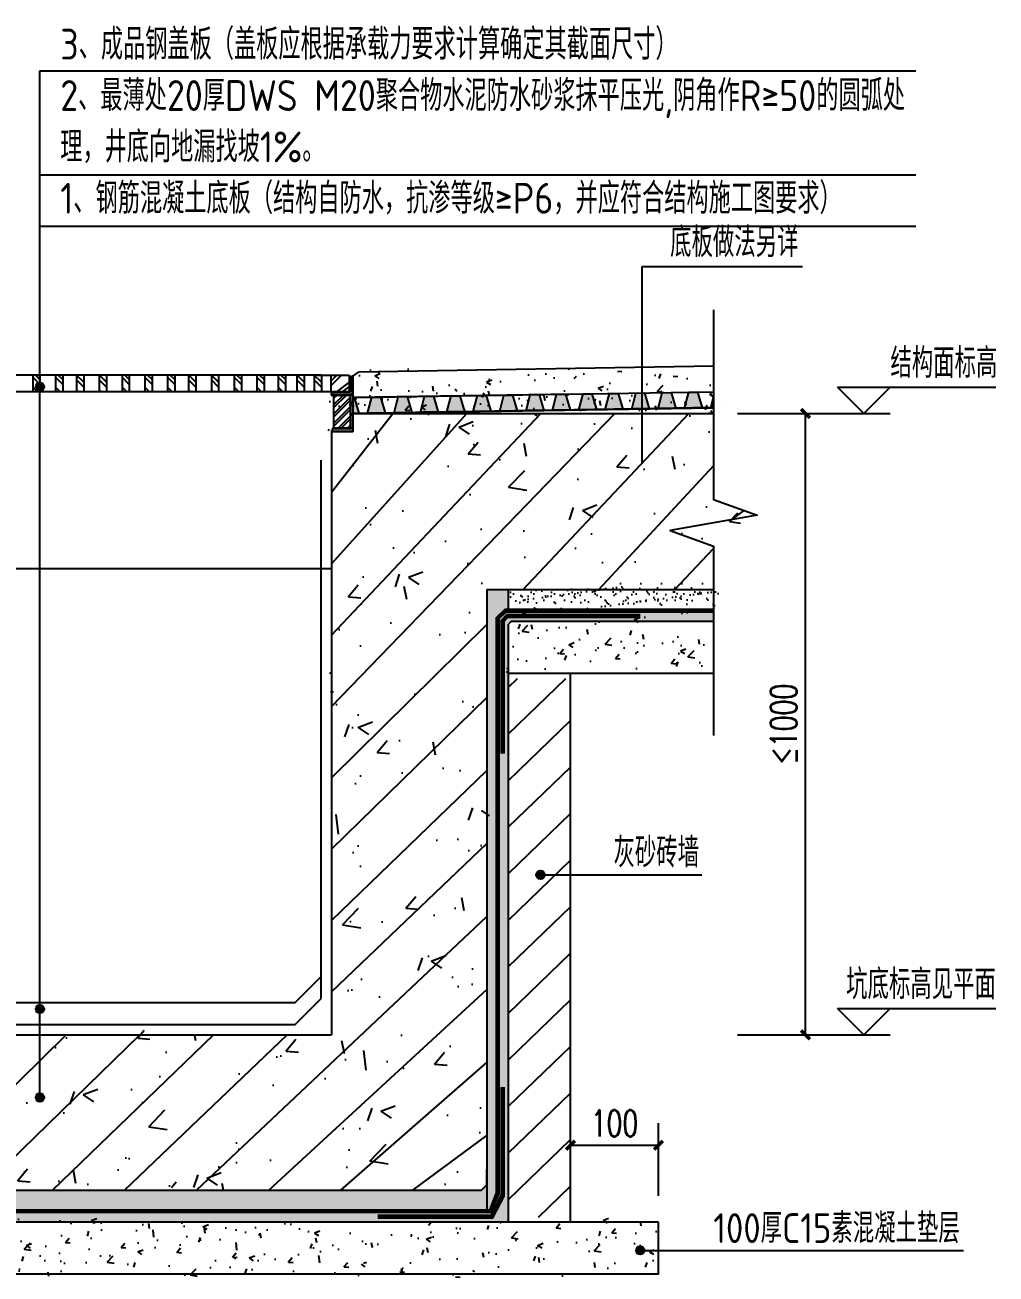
# Model space of a CAD drawing. Header units: millimetres. Extents: x 434053 to 1059003, y -2417481 to 936527.
# Drawn here: x 534471 to 535574, y -2322280 to -2320861 of the extents above; entities that cross this region are included whole.
import ezdxf

# ---------------------------------------------------------------- set-up
doc = ezdxf.new("R2010")
doc.units = ezdxf.units.MM
doc.header["$LTSCALE"] = 1000
doc.header["$MEASUREMENT"] = 0
doc.linetypes.add('DASHED', pattern=[0.75, 0.5, -0.25])
doc.linetypes.add('DASHEDX2', pattern=[2.8, 2, -0.8])
doc.layers.get('Defpoints').update_dxf_attribs({"color": 6})
for name, color, linetype in [('3', 11, 'DASHEDX2'), ('7', 7, 'Continuous'), ('C13梳水板', 107, 'Continuous'), ('COLUMN', 5, 'Continuous'), ('column-1', 5, 'Continuous'), ('D01抹灰', 121, 'Continuous'), ('DIM', 3, 'Continuous'), ('DIM_ELEV', 3, 'Continuous'), ('DIM_LEAD', 3, 'Continuous'), ('DIM_SYMB', 3, 'Continuous'), ('PUB_DIM', 83, 'Continuous'), ('PUB_HATCH', 8, 'Continuous'), ('PUB_TEXT', 7, 'Continuous'), ('STAIR', 2, 'Continuous'), ('TEXT', 7, 'Continuous'), ('材料填充', 251, 'Continuous')]:
    doc.layers.add(name, color=color, linetype=linetype)
doc.styles.add('_TCH_DIM_T3', font='SIMPLEX', dxfattribs={"width": 0.7058823529411765, "bigfont": 'GBCBIG'})
doc.styles.get("Standard").update_dxf_attribs({"font": 'gbenor.shx', "bigfont": 'gbcbig.shx'})
doc.dimstyles.new('_TCH_ARCH&&10', dxfattribs={"dimtxt": 29.75, "dimasz": 10, "dimexe": 25, "dimexo": 30, "dimgap": 10, "dimtad": 1, "dimdec": 0, "dimzin": 0, "dimdsep": 46, "dimtxsty": '_TCH_DIM_T3', "dimblk": 'ARCHTICK', "dimcen": 0.09, "dimclrt": 7, "dimazin": 2, "dimtfac": 1, "dimtdec": 0, "dimtix": 1, "dimtmove": 2, "dimatfit": 3, "dimfxl": 1, "dimtolj": 1, "dimtzin": 0, "dimarcsym": 0})
pattern_1 = [(50.00000000532498, (-244447905.2624366, -330134093.1781095), (63.28766316732757, -5.536953080481615), [6.617647058421818, -72.79411764264]), (355.000000005325, (-244447905.2624366, -330134093.1781095), (-12.24276473598395, 66.36989414483436), [5.294117646737455, -58.235294114112]), (100.4514000053249, (-244447899.9884648, -330134093.6395218), (51.04494543660256, 60.83290077113542), [5.624134411423286, -61.86548046683266]), (46.18420000532497, (-244447905.2624366, -330134075.5310507), (94.16832781555084, -14.60461890174557), [9.926470587632728, -109.19117646396]), (96.63560000532496, (-244447897.4150768, -330134076.7481072), (82.47023871189123, 85.95157684660371), [8.436201881840796, -92.79820587671944]), (351.184200005325, (-244447905.2624366, -330134075.5310507), (82.47017161644332, 85.95164126056396), [7.941176470106184, -87.35294117116803]), (21.00000000532496, (-244447896.4389072, -330134079.9428154), (52.66826930467467, -35.52519622812557), [6.617647058421818, -72.79411764264]), (326.000000005325, (-244447896.4389072, -330134079.9428154), (21.46899986818391, 63.98382750224535), [5.294117646737455, -58.235294114112]), (71.45140000532498, (-244447892.0498866, -330134082.9032512), (74.13729075004505, 28.4585732442761), [5.624134411423305, -61.86548046683281]), (37.50000000532497, (-244447905.2624366, -330134093.1781095), (1.072928407554174, 29.37298710107946), [0, -57.52941176121368, 0, -59.11764705523491, 0, -58.45588234939273]), (7.500000005324965, (-244447905.2624366, -330134093.1781095), (23.21201800495797, 34.80103340142947), [0, -33.70588235089497, 0, -56.20588234952913, 0, -22.27941176335337]), (327.5000000053249, (-244447924.9389072, -330134093.1781095), (47.10197965959712, -1.990135736770424), [0, -22.05882352807268, 0, -68.82352940758672, 0, -91.3235294062209]), (317.500000005325, (-244447933.7624366, -330134093.1781095), (51.45760317332485, 8.832792562980108), [0, -28.67647058649455, 0, -45.70588235016669, 0, -64.85294117253382])]
pattern_2 = [(37.49999999999998, (-244447905.2624366, -330134093.1781095), (-0.4705974399952513, 14.39450698027301), [0, -11.35529411764567, 0, -12.69999999999845, 0, -12.13970588235146]), (7.499999999999999, (-244447905.2624366, -330134093.1781095), (13.22127303346905, 21.0830911931843), [0, -6.125882352940428, 0, -10.23470588235169, 0, -3.922058823528931]), (327.5, (-244447914.4512601, -330134093.1781095), (23.26448147768709, 0.04227013760427749), [0, -3.735294117646601, 0, -13.44705882352777, 0, -17.55588235293903]), (317.5, (-244447914.4512601, -330134093.1781095), (22.4575427197707, 6.556744801682023), [0, -1.867647058823301, 0, -8.815294117645978, 0, -10.08529411764582])]

# ---------------------------------------------------------------- blocks, each defined once
blk = doc.blocks.new('_ArchTick')
at = {"color": 0, "linetype": 'ByBlock', "const_width": 0.4}
blk.add_lwpolyline([(-0.5, -0.5), (0.5, 0.5)], dxfattribs=at)
blk = doc.blocks.new('*D123')
at = {"layer": 'Defpoints', "color": 0, "transparency": 16777216}
for p in [(2065.94990745408, 1225.243886480574), (2173.059611748205, 1225.243886480574), (2065.94990745408, 519.3615335365757)]:
    blk.add_point(p, dxfattribs=at)
at = {"layer": 'PUB_DIM', "color": 0, "lineweight": -2, "transparency": 16777216}
for p, q in [((2095.94990745408, 1225.243886480574), (2198.059611748205, 1225.243886480574)), ((2173.059611748205, 519.3615335365757), (2173.059611748205, 1225.243886480574)), ((2095.94990745408, 519.3615335365757), (2198.059611748205, 519.3615335365757))]:
    blk.add_line(p, q, dxfattribs=at)
at = {"layer": 'PUB_DIM', "color": 0, "lineweight": -2, "transparency": 16777216, "xscale": 10, "yscale": 10, "zscale": 10}
for p, rotation in [((2173.059611748205, 1225.243886480574), 90), ((2173.059611748205, 519.3615335365757), 270)]:
    blk.add_blockref('_ArchTick', p, dxfattribs=dict(at, rotation=rotation))
at = {"layer": 'PUB_DIM', "color": 7, "transparency": 16777216, "insert": (2148.184611748205, 872.302710008575), "char_height": 29.75, "attachment_point": 5, "rotation": 90, "style": '_TCH_DIM_T3'}
blk.add_mtext('\\A1;≤1000', dxfattribs=at)
blk = doc.blocks.new('*D128')
at = {"layer": 'Defpoints', "color": 0, "transparency": 16777216}
for p in [(2005.890469542239, 393.964440761134), (1906.24341071886, 306.4203569986857), (2005.890469542239, 306.4203569986857)]:
    blk.add_point(p, dxfattribs=at)
at = {"layer": 'PUB_DIM', "color": 0, "lineweight": -2, "transparency": 16777216}
for p, q in [((1906.24341071886, 336.4203569986857), (1906.24341071886, 418.964440761134)), ((2005.890469542239, 336.4203569986857), (2005.890469542239, 418.964440761134)), ((1906.24341071886, 393.964440761134), (2005.890469542239, 393.964440761134))]:
    blk.add_line(p, q, dxfattribs=at)
at = {"layer": 'PUB_DIM', "color": 0, "lineweight": -2, "transparency": 16777216, "xscale": 10, "yscale": 10, "zscale": 10, "rotation": 180}
blk.add_blockref('_ArchTick', (1906.24341071886, 393.964440761134), dxfattribs=at)
at = {"layer": 'PUB_DIM', "color": 0, "lineweight": -2, "transparency": 16777216, "xscale": 10, "yscale": 10, "zscale": 10}
blk.add_blockref('_ArchTick', (2005.890469542239, 393.964440761134), dxfattribs=at)
at = {"layer": 'PUB_DIM', "color": 7, "transparency": 16777216, "insert": (1956.066940130549, 418.839440761134), "char_height": 29.75, "attachment_point": 5, "style": '_TCH_DIM_T3'}
blk.add_mtext('\\A1;100', dxfattribs=at)
blk = doc.blocks.new('A$C510D3CDD')
h = blk.add_hatch(color=256)
edge = h.paths.add_edge_path()
edge.add_arc((-50.00000007555354, 36.06306367111392), 6, 0, 90, ccw=False)
edge.add_line((-44.00000007555354, 36.06306367111392), (-44, 5.999999999883585))
edge.add_line((-44, 5.999999999883585), (-6, 5.999999999883585))
edge.add_arc((-5.999999999883585, -1.16414877737725e-10), 6, 1.1116867426608223e-09, 90.00000000111169, ccw=False)
edge.add_line((1.164153218269348e-10, 0), (-50, 0))
edge.add_line((-50, 0), (-50.00000007555354, 42.06306367111392))
at = {"color": 3}
blk.add_lwpolyline([(-50.00000007555354, 42.06306367111392, -0.4142135623730951), (-44.00000007555354, 36.06306367111392), (-44, 5.999999999883585), (-6, 5.999999999883585, -0.4142135623730951), (1.164153218269348e-10, 0), (-50, 0)], format="xyb", close=True, dxfattribs=at)
blk = doc.blocks.new('788')
at = {"layer": 'DIM'}
for centre, radius, start, end in [((377005.7746633673, -388440.5574341032), 1.265306878149031, 53.19351565165172, 180.3201289567966), ((377007.3019222077, -388440.5574341032), 1.265306878149031, 53.19351565165172, 180.3201289567966), ((377008.8759576064, -388440.5574341032), 1.265306878149031, 53.19351565165172, 180.3201289567966), ((377010.4032164468, -388440.5574341032), 1.265306878149031, 53.19351565165172, 180.3201289567966), ((377011.9080684521, -388440.5574341032), 1.265306878149031, 53.19351565165172, 180.3201289567966), ((377013.4353272925, -388440.5574341032), 1.265306878149031, 53.19351565165172, 180.3201289567966), ((377015.0093626912, -388440.5574341032), 1.265306878149031, 53.19351565165172, 180.3201289567966), ((377016.5366215316, -388440.5574341032), 1.265306878149031, 53.19351565165172, 180.3201289567966), ((377018.0323958074, -388440.5574341032), 1.265306878149031, 53.19351565165172, 180.3201289567966), ((377019.5596546479, -388440.5574341032), 1.265306878149031, 53.19351565165172, 180.3201289567966), ((377021.1336900466, -388440.5574341032), 1.265306878149031, 53.19351565165172, 180.3201289567966), ((377022.660948887, -388440.5574341032), 1.265306878149031, 53.19351565165172, 180.3201289567966), ((377024.149539803, -388440.5574341032), 1.265306878149031, 53.1935156516517, 180.3201289567966), ((377025.746250588, -388440.6491635387), 1.337421278680676, 329.4319321905879, 176.370705627528)]:
    blk.add_arc(centre, radius, start, end, dxfattribs=at)
blk = doc.blocks.new('34234')
at = {"layer": 'C13梳水板'}
for points in [[(369327.1069151798, -389233.8032141995), (369317.1081080619, -389233.6487596039), (369311.8306862307, -389251.569385118), (369331.8283004662, -389251.8782943094)], [(369357.1033365328, -389234.2665779867), (369347.1045294151, -389234.1121233908), (369341.827107584, -389252.0327489052), (369361.8247218195, -389252.3416580965)], [(369387.0997578861, -389234.7299417738), (369377.1009507683, -389234.5754871781), (369371.8235289373, -389252.4961126922), (369391.8211431727, -389252.8050218835)], [(369301.831879113, -389251.4149305224), (369298.8189726706, -389251.3683892459), (369298.8189726706, -389239.8804926395)], [(369417.0961792393, -389235.1933055606), (369407.0973721216, -389235.0388509652), (369401.8199502904, -389252.959476479), (369421.8175645259, -389253.2683856706)], [(369447.0926005927, -389235.6566693477), (369437.093793475, -389235.5022147519), (369431.8163716437, -389253.4228402663), (369451.8139858792, -389253.7317494576)], [(369477.0890219458, -389236.1200331348), (369467.0902148279, -389235.9655785391), (369461.8127929969, -389253.8862040533), (369481.8104072325, -389254.1951132445)], [(369507.085443299, -389236.5833969217), (369497.0866361813, -389236.4289423262), (369491.8092143503, -389254.3495678403), (369511.8068285856, -389254.6584770317)], [(369537.0818646524, -389237.0467607087), (369527.0830575346, -389236.8923061132), (369521.8056357035, -389254.8129316272), (369541.803249939, -389255.1218408186)], [(369567.0782860054, -389237.5101244959), (369557.0794788879, -389237.3556699001), (369551.8020570566, -389255.2762954144), (369571.7996712922, -389255.5852046055)], [(369597.0747073586, -389237.9734882829), (369587.075900241, -389237.8190336873), (369581.79847841, -389255.7396592015), (369601.7960926455, -389256.0485683928)], [(369627.0711287121, -389238.4368520697), (369617.0723215942, -389238.2823974742), (369611.7948997631, -389256.2030229884), (369631.7925139985, -389256.5119321798)], [(369657.0675500653, -389238.900215857), (369647.0687429475, -389238.7457612613), (369641.7913211163, -389256.6663867754), (369661.7889353518, -389256.9752959666)], [(369687.0639714185, -389239.363579644), (369677.0651643007, -389239.2091250483), (369671.7877424695, -389257.1297505625), (369691.785356705, -389257.4386597537)], [(369708.4862909629, -389239.8269434312), (369707.061585654, -389239.6724888355), (369701.7841638227, -389257.5931143496), (369708.4862909629, -389257.9020235408)]]:
    blk.add_hatch(color=256, dxfattribs=at).paths.add_polyline_path(points)
for points in [[(369327.1069151798, -389233.8032141995), (369317.1081080619, -389233.6487596039), (369311.8306862307, -389251.569385118), (369331.8283004662, -389251.8782943094)], [(369357.1033365328, -389234.2665779867), (369347.1045294151, -389234.1121233908), (369341.827107584, -389252.0327489052), (369361.8247218195, -389252.3416580965)], [(369387.0997578861, -389234.7299417738), (369377.1009507683, -389234.5754871781), (369371.8235289373, -389252.4961126922), (369391.8211431727, -389252.8050218835)], [(369417.0961792393, -389235.1933055606), (369407.0973721216, -389235.0388509652), (369401.8199502904, -389252.959476479), (369421.8175645259, -389253.2683856706)], [(369447.0926005927, -389235.6566693477), (369437.093793475, -389235.5022147519), (369431.8163716437, -389253.4228402663), (369451.8139858792, -389253.7317494576)], [(369477.0890219458, -389236.1200331348), (369467.0902148279, -389235.9655785391), (369461.8127929969, -389253.8862040533), (369481.8104072325, -389254.1951132445)], [(369507.085443299, -389236.5833969217), (369497.0866361813, -389236.4289423262), (369491.8092143503, -389254.3495678403), (369511.8068285856, -389254.6584770317)], [(369537.0818646524, -389237.0467607087), (369527.0830575346, -389236.8923061132), (369521.8056357035, -389254.8129316272), (369541.803249939, -389255.1218408186)], [(369567.0782860054, -389237.5101244959), (369557.0794788879, -389237.3556699001), (369551.8020570566, -389255.2762954144), (369571.7996712922, -389255.5852046055)], [(369597.0747073586, -389237.9734882829), (369587.075900241, -389237.8190336873), (369581.79847841, -389255.7396592015), (369601.7960926455, -389256.0485683928)], [(369627.0711287121, -389238.4368520697), (369617.0723215942, -389238.2823974742), (369611.7948997631, -389256.2030229884), (369631.7925139985, -389256.5119321798)], [(369657.0675500653, -389238.900215857), (369647.0687429475, -389238.7457612613), (369641.7913211163, -389256.6663867754), (369661.7889353518, -389256.9752959666)], [(369687.0639714185, -389239.363579644), (369677.0651643007, -389239.2091250483), (369671.7877424695, -389257.1297505625), (369691.785356705, -389257.4386597537)], [(369708.4862909629, -389239.8269434312), (369707.061585654, -389239.6724888355), (369701.7841638227, -389257.5931143496), (369708.4862909629, -389257.9020235408)]]:
    blk.add_lwpolyline(points, close=True, dxfattribs=at)
for points in [[(369298.8189726706, -389251.3683892459), (369301.831879113, -389251.4149305224), (369298.8189726706, -389239.8804926395)], [(369708.4862568082, -389257.7092677397), (369708.4862568082, -389257.7092677397), (369298.8189726706, -389251.3714716996)]]:
    blk.add_lwpolyline(points, dxfattribs=at)
at = {"layer": 'COLUMN'}
for p, q in [((369708.7643092351, -389239.698791321), (369298.8189726706, -389233.3662418016)), ((369708.4862909629, -389257.6966441331), (369298.8189726706, -389251.3683892459))]:
    blk.add_line(p, q, dxfattribs=at)
at = {"layer": 'COLUMN', "lineweight": 9}
blk.add_line((369708.4862909629, -389257.6966441331), (369298.8189726706, -389251.3683892459), dxfattribs=at)
at = {"layer": 'D01抹灰'}
blk.add_line((369458.7941312914, -389235.8374264293), (369708.7643092351, -389239.698791321), dxfattribs=at)
at = {"layer": 'STAIR', "lineweight": 9}
blk.add_lwpolyline([(369290.7278560225, -389244.6446654836), (369290.7278560225, -389244.6446654836)], dxfattribs=at)
blk = doc.blocks.new('A$C551538EC')
at = {"layer": 'DIM'}
h = blk.add_hatch(color=256, dxfattribs=at)
edge = h.paths.add_edge_path()
edge.add_arc((1303.386267891852, 1255.495375736151), 4.800000000000001, 0, 360)
h = blk.add_hatch(dxfattribs=at)
h.set_pattern_fill('金属', color=256, scale=3, angle=90, style=0)
h.set_pattern_definition([(45.00000000000001, (378663.1309382406, 389647.7776533053), (5.303300858899107, -5.303300858899106), []), (45.00000000000001, (378663.1309382406, 389651.3131872052), (5.303300858899107, -5.303300858899106), [])])
h.paths.add_polyline_path([(1637.402378191939, 1207.666931228247), (1655.92408307665, 1207.666931228247), (1655.92408307665, 1246.624926191289), (1637.402378191939, 1246.624926108401)])
h = blk.add_hatch(color=256, dxfattribs=at)
edge = h.paths.add_edge_path()
edge.add_arc((1872.024920999538, 701.1856392389163), 4.800000000000001, 0, 360)
h = blk.add_hatch(color=256, dxfattribs=at)
edge = h.paths.add_edge_path()
edge.add_arc((1303.386267891852, 548.6648323098198), 4.800000000000001, 0, 360)
h = blk.add_hatch(color=256, dxfattribs=at)
edge = h.paths.add_edge_path()
edge.add_arc((1303.386267891852, 448.1243212181143), 4.800000000000001, 0, 360)
h = blk.add_hatch(color=256, dxfattribs=at)
edge = h.paths.add_edge_path()
edge.add_arc((1985.395289847627, 274.4710339298472), 4.800000000000001, 0, 360)
at = {"layer": 'PUB_HATCH'}
h = blk.add_hatch(dxfattribs=at)
h.set_pattern_fill('ANSI31', color=256, scale=23.529411764703, style=0)
h.set_pattern_definition([(44.99999999999999, (-244447905.2624366, -330134093.1781095), (-26.41251800314133, 26.41251800314133), [])])
h.paths.add_polyline_path([(1906.243410823867, 924.0674159624614), (1835.655175529886, 924.0674159624614), (1835.655175389722, 312.3027099398896), (1906.243410718627, 312.3027099398896)])
at = {"layer": '材料填充'}
h = blk.add_hatch(dxfattribs=at)
h.set_pattern_fill('混凝土', color=256, scale=8.823529411229092, angle=5.324967342127938e-09, style=0)
h.set_pattern_definition(pattern_1)
h.paths.add_polyline_path([(1752.125763694989, 1272.302710080519), (1650.475816353224, 1272.302710080519), (1647.083746978315, 1268.910640670452), (1647.083746838151, 1243.700556456577), (1634.478704941692, 1243.700556456577), (1634.47870487161, 1225.243886480574), (1752.125763765071, 1225.243886480574)])
h = blk.add_hatch(dxfattribs=at)
h.set_pattern_fill('混凝土', color=256, scale=8.823529411229092, angle=5.324967342127938e-09, style=0)
h.set_pattern_definition(pattern_1)
h.paths.add_polyline_path([(2068.639712942066, 1272.30270993989), (1752.125763730146, 1272.302710010204), (1752.125763730146, 1225.243886480574), (2068.639712906908, 1225.243886550888)])
h = blk.add_hatch(dxfattribs=at)
h.set_pattern_fill('钢筋混凝土', color=256, scale=23.529411764703, angle=5.324966999999999e-09, style=0)
h.set_pattern_definition([(45.00000000532496, (-244447905.2624366, -330134093.1781095), (-41.59451654424577, 41.59451653651433), []), (50.00000000532498, (-244447905.2624366, -330134093.1781095), (168.7671017897642, -14.76520821551212), [17.64705882352725, -194.1176470587997]), (355.000000005325, (-244447905.2624366, -330134093.1781095), (-32.64737263126833, 176.9863843969469), [14.1176470588218, -155.2941176470398]), (100.4514000053249, (-244447891.1985119, -330134094.4085424), (136.1198545058531, 162.2210687328552), [14.99769176470401, -164.9746145882145]), (46.18420000532497, (-244447905.2624366, -330134046.1192859), (251.1155408566817, -38.94565040701419), [26.47058823529088, -291.1764705881997]), (96.63560000532496, (-244447884.3361437, -330134049.3647699), (219.9206365783661, 229.2042049381619), [22.49653835293833, -247.4618823529101]), (351.184200005325, (-244447905.2624366, -330134046.1192859), (219.9204576571717, 229.2043767087226), [21.1764705882327, -232.9411764705598]), (21.00000000532496, (-244447881.7330249, -330134057.8839918), (140.4487181543076, -94.73385661407387), [17.64705882352725, -194.1176470587997]), (326.000000005325, (-244447881.7330249, -330134057.8839918), (57.25066631862536, 170.6235400163241), [14.1176470588218, -155.2941176470398]), (71.45140000532497, (-244447870.02897, -330134065.7784874), (197.6994420120969, 75.88952865600037), [14.99769176470405, -164.9746145882151]), (37.50000000532497, (-244447905.2624366, -330134093.1781095), (2.861142420317794, 78.3279656076237), [0, -153.4117647058635, 0, -157.6470588235101, 0, -155.8823529411574]), (7.500000005324965, (-244447905.2624366, -330134093.1781095), (61.89871468363776, 92.80275574276732), [0, -89.88235294116511, 0, -149.8823529411575, 0, -59.41176470587491]), (327.5000000053249, (-244447957.7330248, -330134093.1781095), (125.6052790998682, -5.307028631709302), [0, -58.8235294117574, 0, -183.529411764683, 0, -243.5294117646757]), (317.500000005325, (-244447981.2624366, -330134093.1781095), (137.2202751371791, 23.55411350270721), [0, -76.47058823528477, 0, -121.8823529411616, 0, -172.9411764705671])])
h.paths.add_polyline_path([(1810.949293106794, 1025.243886691052), (2068.63971297699, 1025.243886550888), (2068.639712942066, 1074.655651186593), (2019.227948201122, 1092.187161497772), (2118.051477717934, 1109.612416081131), (2068.639712942066, 1127.596827656962), (2068.639712942066, 1225.243886480574), (1634.478704906534, 1225.243886480574), (1634.478704836452, 1137.008592433296), (1634.47870487161, 519.3615335393697), (928.596352000488, 519.3615333992057), (928.596352000488, 1225.243886480574), (494.4353439300321, 1225.243886550888), (494.4353439300321, 1127.596827656962), (543.8471087061334, 1109.612416081131), (445.0235791890882, 1092.187161497772), (494.4353439651895, 1074.655651256442), (494.435344000347, 1025.243886550888), (752.125763730146, 1025.243886480574), (752.125763660064, 348.7732981755398), (758.0081166361924, 342.890945234336), (1805.066940130433, 342.890945234336), (1810.949293071637, 348.7732981755398)])
h = blk.add_hatch(dxfattribs=at)
h.set_pattern_fill('AR-SAND', color=256, scale=5.882352941175751, style=0)
h.set_pattern_definition(pattern_2)
h.paths.add_polyline_path([(1835.655175564811, 1025.243886620738), (1810.949293071637, 1025.243886620738), (1810.949293071637, 348.7732981755398), (1810.949293036712, 320.2438864107244), (1814.029613044346, 320.2438864107244), (1821.831646012841, 339.8106252267025), (1821.83164611808, 993.0718935057521), (1831.35658030468, 1002.596827727277), (1835.655175529886, 1002.596827727277)])
h = blk.add_hatch(dxfattribs=at)
h.set_pattern_fill('AR-SAND', color=256, scale=5.882352941175751, style=0)
h.set_pattern_definition(pattern_2)
h.paths.add_polyline_path([(2068.639712942066, 1025.243886620738), (1835.655175494729, 1025.243886620738), (1835.655175564811, 1002.596827727277), (2068.63971297699, 1002.596827727277)])
h = blk.add_hatch(dxfattribs=at)
h.set_pattern_fill('AR-SAND', color=256, scale=5.882352941175751, style=0)
h.set_pattern_definition(pattern_2)
h.paths.add_polyline_path([(730.5002014550846, 999.6556511865929), (494.4353439300321, 999.6556511865929), (494.4353439651895, 988.773298245389), (724.4787048716098, 988.773298245389), (727.4198814122938, 985.8321217750199), (727.4198813422117, 306.4203569991514), (1075.655175424647, 306.4203569991514), (1835.655175424647, 306.4203569991514), (1835.655175424647, 312.3027099398896), (1835.655175564811, 985.8321218448691), (1838.59635207057, 988.7732983157039), (2068.63971297699, 988.773298245389), (2068.63971297699, 999.6556512569077), (1832.574855522253, 999.6556512569077), (1824.772822658764, 991.8536183931865), (1824.772822483443, 338.592349903658), (1815.247888296843, 317.3027099398896), (747.8271684348583, 317.3027099398896), (738.3022342834156, 338.592349903658), (738.3022343534976, 991.8536183233373)])
h = blk.add_hatch(dxfattribs=at)
h.set_pattern_fill('AR-SAND', color=256, scale=5.882352941175751, style=0)
h.set_pattern_definition([(142.5, (244450468.3374933, -330134093.1781095), (0.4705974399952513, 14.39450698027301), [0, -11.35529411764567, 0, -12.69999999999845, 0, -12.13970588235146]), (172.5, (244450468.3374933, -330134093.1781095), (-13.22127303346905, 21.0830911931843), [0, -6.125882352940428, 0, -10.23470588235169, 0, -3.922058823528931]), (212.5, (244450477.5263169, -330134093.1781095), (-23.26448147768709, 0.04227013760427749), [0, -3.735294117646593, 0, -13.44705882352773, 0, -17.55588235293896]), (222.5, (244450477.5263169, -330134093.1781095), (-22.4575427197707, 6.556744801682023), [0, -1.867647058823301, 0, -8.815294117645978, 0, -10.08529411764582])])
h.paths.add_polyline_path([(1832.574855276849, 999.6556511865929), (2068.639712801669, 999.6556511865929), (2068.639712766744, 988.773298245389), (1838.596351860324, 988.773298245389), (1835.65517531964, 985.8321217750199), (1835.655175389722, 306.4203569991514), (1487.419881307054, 306.4203569991514), (727.4198813072871, 306.4203569991514), (727.4198813072871, 312.3027099398896), (727.4198811668903, 985.8321218448691), (724.4787046613637, 988.7732983157039), (494.4353437549435, 988.773298245389), (494.4353437549435, 999.6556512569077), (730.5002012096811, 999.6556512569077), (738.3022340729367, 991.8536183931865), (738.3022342482582, 338.592349903658), (747.8271684350912, 317.3027099398896), (1815.247888296843, 317.3027099398896), (1824.772822448518, 338.592349903658), (1824.772822378203, 991.8536183233373)])
h = blk.add_hatch(dxfattribs=at)
h.set_pattern_fill('AR-SAND', color=256, scale=5.882352941175751, style=0)
h.set_pattern_definition([(37.49999999999998, (-244447905.2624365, -330134093.1781095), (-0.4705974399952513, 14.39450698027301), [0, -11.35529411764567, 0, -12.69999999999845, 0, -12.13970588235146]), (7.499999999999999, (-244447905.2624365, -330134093.1781095), (13.22127303346905, 21.0830911931843), [0, -6.125882352940428, 0, -10.23470588235169, 0, -3.922058823528931]), (327.5, (-244447914.4512601, -330134093.1781095), (23.26448147768709, 0.04227013760427749), [0, -3.735294117646601, 0, -13.44705882352776, 0, -17.55588235293903]), (317.5, (-244447914.4512601, -330134093.1781095), (22.4575427197707, 6.556744801682023), [0, -1.867647058823301, 0, -8.815294117645978, 0, -10.08529411764582])])
h.paths.add_polyline_path([(730.5002015603241, 999.6556511865929), (494.4353440352716, 999.6556511865929), (494.435344070429, 988.773298245389), (724.4787049768493, 988.773298245389), (727.4198815175332, 985.8321217750199), (727.4198814474512, 306.4203569991514), (1075.655175529886, 306.4203569991514), (1835.655175529886, 306.4203569991514), (1835.655175529886, 312.3027099398896), (1835.65517567005, 985.8321218448691), (1838.596352175809, 988.7732983157039), (2068.63971308223, 988.773298245389), (2068.63971308223, 999.6556512569077), (1832.574855627492, 999.6556512569077), (1824.772822764004, 991.8536183931865), (1824.772822588682, 338.592349903658), (1815.247888402082, 317.3027099398896), (747.8271685400978, 317.3027099398896), (738.302234388655, 338.592349903658), (738.3022344587371, 991.8536183233373)])
h = blk.add_hatch(dxfattribs=at)
h.set_pattern_fill('混凝土', color=256, scale=8.823529411229092, angle=5.324967342127938e-09, style=0)
h.set_pattern_definition(pattern_1)
h.paths.add_polyline_path([(2068.63971297699, 988.7732983157039), (1838.596352000488, 988.7732983157039), (1835.655175564811, 985.8321218448691), (1835.655175564811, 929.9497689036652), (1906.243410823867, 929.9497689036652), (2068.63971297699, 929.9497689036652)])
h = blk.add_hatch(dxfattribs=at)
h.set_pattern_fill('AR-SAND', color=256, scale=5.882352941175751, style=0)
h.set_pattern_definition(pattern_2)
h.paths.add_polyline_path([(1810.949293106794, 348.7732981755398), (1805.066940095508, 342.890945234336), (758.0081165661104, 342.890945234336), (752.125763660064, 348.7732981755398), (752.125763660064, 320.2438864107244), (1810.949293071637, 320.2438864107244)], flags=17)
h = blk.add_hatch(dxfattribs=at)
h.set_pattern_fill('混凝土', color=256, scale=8.823529411229092, angle=5.324967342127938e-09, style=0)
h.set_pattern_definition(pattern_1)
h.paths.add_polyline_path([(557.184587189462, 306.4203569986857), (557.184587189462, 247.5968275871128), (2005.890469542239, 247.5968275871128), (2005.890469542239, 306.4203569986857), (1075.655175424647, 306.4203569986857)])
at = {"layer": '3'}
for p, q in [((1618.722402325366, 1268.910640600137), (1269.982906522229, 1268.910640600137)), ((1303.386267891852, 1258.281475147232), (1295.192990560783, 1266.474752618)), ((1303.386267891852, 1263.852169425227), (1298.327796822181, 1268.910640389659)), ((1329.2266040463, 1258.281475217082), (1321.033326680306, 1266.474752618)), ((1329.2266040463, 1263.852169355378), (1324.168132941471, 1268.910640459508)), ((1353.176183888223, 1255.234233332798), (1344.982906487072, 1263.427510663867)), ((1353.176183888223, 1260.804927611258), (1345.070470969426, 1268.910640389659)), ((1379.016520042671, 1255.234233332798), (1370.823242711602, 1263.427510594018)), ((1379.016520042671, 1260.804927471094), (1370.910807053791, 1268.910640459508)), ((1404.856856091879, 1258.281475286931), (1396.66357886605, 1266.474752618)), ((1404.856856197119, 1263.852169355378), (1399.798385057366, 1268.910640459508)), ((1430.697192281485, 1258.281475147232), (1422.503914950415, 1266.474752618)), ((1430.697192316642, 1263.852169425227), (1425.638721246971, 1268.910640459508)), ((1456.537528435932, 1258.281475357246), (1448.344251034781, 1266.474752618)), ((1456.537528401008, 1263.852169355378), (1451.479057296179, 1268.910640389659)), ((1480.487108277855, 1255.234233332798), (1472.293830947019, 1263.427510663867)), ((1480.487108242931, 1260.804927611258), (1472.381395359291, 1268.910640459508)), ((1506.327444432303, 1255.234233403113), (1498.134167101467, 1263.427510734182)), ((1506.327444397379, 1260.804927471094), (1498.221731478581, 1268.910640389659)), ((1532.167780551827, 1258.281475147232), (1523.97450322099, 1266.474752618)), ((1532.167780516669, 1263.852169425227), (1527.109309412073, 1268.910640459508)), ((1558.00811667135, 1258.281475217082), (1549.814839340281, 1266.474752618)), ((1558.00811667135, 1263.852169355378), (1552.949645566521, 1268.910640389659)), ((1582.206704209675, 1258.281475286931), (1574.013426983962, 1266.474752407987)), ((1582.206704209675, 1263.852169425227), (1577.148233140004, 1268.910640600137)), ((1603.576405656757, 1255.234233332798), (1595.383128255606, 1263.427510734182)), ((1603.576405516476, 1260.804927611258), (1595.470692667877, 1268.910640389659)), ((1623.042792481137, 1255.234233332798), (1614.849515079986, 1263.427510734182)), ((1623.042792340857, 1260.804927611258), (1614.937079492258, 1268.910640389659)), ((1633.722402414307, 1262.107039250899), (1640.526003763312, 1268.910640600137)), ((1633.722402414307, 1256.536345113069), (1646.096697971458, 1268.910640600137)), ((1633.722402414307, 1250.003077474423), (1269.982906557154, 1250.003077544738)), ((1300.52327728807, 1250.003077544738), (1295.192990560783, 1255.33336420171)), ((1326.36361340736, 1250.003077615052), (1321.033326785313, 1255.33336420171)), ((1347.265951365232, 1250.003077544738), (1344.982906627236, 1252.286122317892)), ((1373.106287554838, 1250.003077404574), (1370.823242711602, 1252.286122247577)), ((1401.993865523254, 1250.003077544738), (1396.66357886605, 1255.33336420171)), ((1427.834201642778, 1250.003077474423), (1422.503914985573, 1255.33336420171)), ((1453.674537832383, 1250.003077474423), (1448.344251105096, 1255.33336420171)), ((1474.576875790022, 1250.003077544738), (1472.293831017101, 1252.286122247577)), ((1500.417211874388, 1250.003077474423), (1498.134167101467, 1252.286122317892)), ((1529.30478991312, 1250.003077544738), (1523.97450322099, 1255.33336420171)), ((1555.145126067568, 1250.003077404574), (1549.814839410363, 1255.333364272024)), ((1579.343713605893, 1250.003077474423), (1574.013426913763, 1255.33336413186)), ((1597.666173098725, 1250.003077474423), (1595.383128290763, 1252.286122247577)), ((1617.132559923106, 1250.003077474423), (1614.849515115144, 1252.286122247577)), ((1640.503864878439, 1250.003077411558), (1654.697192266467, 1260.474478034303)), ((1647.138852059841, 1250.003077411558), (1654.697192266351, 1255.579388428014))]:
    blk.add_line(p, q, dxfattribs=at)
blk.add_lwpolyline([(1655.92408307665, 1207.666931228247), (1637.402378191939, 1207.666931145359), (1637.402378191939, 1246.624926108401), (1655.92408307665, 1246.624926191289)], close=True, dxfattribs=at)
for points in [[(1658.848452848499, 1225.243886553682), (1658.848452819977, 1204.742561493535), (1634.478704935871, 1204.742561493535)], [(928.596352000488, 1204.742561443709), (940.3610578450607, 1200.247058419976), (940.3610578128137, 560.5380040574819), (969.7728225537576, 531.1262394217774), (1593.30223431834, 531.1262394920923), (1622.713998989202, 560.5380041277967), (1622.713999059284, 1172.329628198408)], [(940.3610577776562, 585.5936707984656), (969.7728225186002, 556.181906092912), (1593.30223431834, 556.1819059527479), (1622.713999059284, 585.5936706587672)]]:
    blk.add_lwpolyline(points, dxfattribs=at)
at = {"layer": '7'}
for p, q in [((2068.639712942066, 1279.104275298771), (1665.391782870051, 1272.30271001067)), ((1303.386267891852, 1268.910640600137), (1295.192990630865, 1268.910640600137)), ((1295.192990630865, 1268.910640600137), (1295.192990630865, 1250.003077544738)), ((1303.386267891852, 1268.910640600137), (1303.386267891852, 1250.003077474423)), ((1329.226604011143, 1268.910640529823), (1321.033326715231, 1268.910640459508)), ((1321.033326715231, 1268.910640459508), (1321.033326715231, 1250.003077544738)), ((1329.226604011143, 1268.910640529823), (1329.226604081225, 1250.003077474423)), ((1353.176183818141, 1268.910640600137), (1344.982906557154, 1268.910640600137)), ((1344.982906557154, 1268.910640600137), (1344.982906557154, 1250.003077474423)), ((1353.176183818141, 1268.910640600137), (1353.176183923148, 1250.003077404574)), ((1379.016520077595, 1268.910640459508), (1370.823242711602, 1268.910640389659)), ((1370.823242711602, 1268.910640389659), (1370.823242746759, 1250.003077474423)), ((1379.016520077595, 1268.910640459508), (1379.016520042671, 1250.003077404574)), ((1404.856856127037, 1268.910640529823), (1396.66357886605, 1268.910640600137)), ((1396.66357886605, 1268.910640600137), (1396.66357886605, 1250.003077404574)), ((1404.856856127037, 1268.910640529823), (1404.856856161961, 1250.003077404574)), ((1430.697192246327, 1268.910640600137), (1422.503914950415, 1268.910640600137)), ((1422.503914950415, 1268.910640600137), (1422.503914985573, 1250.003077474423)), ((1430.697192246327, 1268.910640600137), (1430.697192281485, 1250.003077474423)), ((1456.537528506014, 1268.910640459508), (1448.344251175178, 1268.910640389659)), ((1448.344251175178, 1268.910640389659), (1448.344251175178, 1250.003077474423)), ((1456.537528506014, 1268.910640459508), (1456.537528435932, 1250.003077404574)), ((1480.487108207773, 1268.910640600137), (1472.293830947019, 1268.910640600137)), ((1472.293830947019, 1268.910640600137), (1472.293830947019, 1250.003077544738)), ((1480.487108207773, 1268.910640600137), (1480.487108277855, 1250.003077474423)), ((1506.327444432303, 1268.910640389659), (1498.134167101467, 1268.910640389659)), ((1498.134167101467, 1268.910640389659), (1498.134167101467, 1250.003077544738)), ((1506.327444432303, 1268.910640389659), (1506.327444432303, 1250.003077404574)), ((1532.167780516669, 1268.910640529823), (1523.974503255915, 1268.910640600137)), ((1523.974503255915, 1268.910640600137), (1523.974503255915, 1250.003077404574)), ((1532.167780516669, 1268.910640529823), (1532.167780516669, 1250.003077474423)), ((1558.00811667135, 1268.910640600137), (1549.814839340281, 1268.910640600137)), ((1549.814839340281, 1268.910640600137), (1549.814839480678, 1250.003077404574)), ((1558.00811667135, 1268.910640600137), (1558.008116636192, 1250.003077544738)), ((1582.206704279757, 1268.910640389659), (1574.013426983962, 1268.910640389659)), ((1574.013426983962, 1268.910640389659), (1574.013426948804, 1250.003077404574)), ((1582.206704279757, 1268.910640389659), (1582.206704244716, 1250.003077544738)), ((1603.576405551517, 1268.910640600137), (1595.383128255606, 1268.910640600137)), ((1595.383128255606, 1268.910640600137), (1595.383128255606, 1250.003077544738)), ((1603.576405551517, 1268.910640600137), (1603.576405586558, 1250.003077544738)), ((1623.042792375898, 1268.910640600137), (1614.849515079986, 1268.910640600137)), ((1614.849515079986, 1268.910640600137), (1614.849515079986, 1250.003077544738)), ((1618.722402325366, 1268.910640600137), (1640.781225854764, 1268.910640600137)), ((1623.042792375898, 1268.910640600137), (1623.042792410939, 1250.003077544738)), ((1633.722402414307, 1268.910640389659), (1654.697192266351, 1268.910640389659)), ((1633.722402414307, 1268.910640389659), (1633.722402414307, 1250.003077404574)), ((1654.697192266351, 1268.910640389659), (1654.697192266351, 1250.003077404574)), ((1658.849107255228, 1267.738760584034), (1665.391782870051, 1272.30271001067)), ((1658.849107255228, 1267.738760584034), (1658.849107225426, 1225.243886480574)), ((1303.386267891852, 1250.003077474423), (1295.823242676677, 1250.003077474423)), ((1329.226604081225, 1250.003077474423), (1321.663578795968, 1250.003077474423)), ((1353.176183923148, 1250.003077404574), (1345.613158673048, 1250.003077404574)), ((1379.016520042671, 1250.003077404574), (1371.453494792571, 1250.003077404574)), ((1404.856856161961, 1250.003077404574), (1397.293830911862, 1250.003077544738)), ((1430.697192281485, 1250.003077474423), (1423.134167031385, 1250.003077474423)), ((1456.537528435932, 1250.003077404574), (1448.974503185833, 1250.003077544738)), ((1480.487108277855, 1250.003077474423), (1472.924083027756, 1250.003077544738)), ((1506.327444432303, 1250.003077404574), (1498.764419182204, 1250.003077544738)), ((1532.167780516669, 1250.003077474423), (1524.604755336652, 1250.003077474423)), ((1558.008116636192, 1250.003077544738), (1550.445091421017, 1250.003077404574)), ((1582.206704244716, 1250.003077544738), (1574.6436789945, 1250.003077544738)), ((1603.576405586558, 1250.003077544738), (1596.0133803715, 1250.003077404574)), ((1623.042792410939, 1250.003077544738), (1615.47976719588, 1250.003077404574)), ((1633.722402414307, 1250.003077404574), (1655.697192266351, 1250.003077404574)), ((2068.639712968259, 1232.243886482902), (1661.999713319819, 1225.24388641119))]:
    blk.add_line(p, q, dxfattribs=at)
at = {"layer": 'COLUMN'}
blk.add_line((1634.478704836452, 1137.008592433296), (1634.478704836452, 1137.008592433296), dxfattribs=at)
at = {"layer": 'column-1'}
for p, q in [((1658.84779842326, 1225.243886480574), (2068.63971297699, 1225.243886480574)), ((1634.47870501969, 1204.742561493535), (1634.478704836452, 1137.008592433296)), ((1634.478704836452, 1137.008592433296), (1634.47870487161, 519.3615335393697)), ((1810.949293071637, 1025.243886620738), (1810.949293071637, 348.7732981750742)), ((1810.949293071637, 1025.243886620738), (2068.639712942066, 1025.243886550888)), ((1835.655175529886, 999.6556512564421), (1835.655175529886, 1025.243886550888)), ((1838.596352000488, 988.7732983152382), (1835.655175529886, 985.8321218448691)), ((1835.655175424647, 306.4203569986857), (1835.655175529886, 985.8321218448691)), ((2068.639713047072, 988.7732983152382), (1838.596352000488, 988.7732983152382)), ((2068.63971308223, 929.9497689036652), (1835.655175529886, 929.9497689036652)), ((1906.243410718627, 306.4203569986857), (1906.243410823867, 929.9497689036652)), ((928.5963519655634, 519.3615333992057), (1634.47870487161, 519.3615335393697)), ((1810.949293071637, 348.7732981750742), (1810.949293071637, 320.2438864102587)), ((2005.890469542239, 306.4203569986857), (1075.655175424647, 306.4203569986857)), ((2005.890469542239, 247.5968275871128), (2005.890469542239, 306.4203569986857)), ((2005.890469542239, 247.5968275871128), (557.184587189462, 247.5968275871128))]:
    blk.add_line(p, q, dxfattribs=at)
blk.add_lwpolyline([(752.125763660064, 366.4203569986857), (752.125763660064, 348.7732981750742), (758.0081166012678, 342.890945234336), (1805.066940130433, 342.890945234336), (1810.949293071637, 348.7732981750742), (1810.949293071637, 366.4203569986857)], dxfattribs=at)
at = {"layer": 'DIM'}
for p, q in [((1303.386267891852, 448.1243212181143), (1303.386267891619, 1614.596026555169, -1574.235311223019)), ((1303.386267891619, 1614.596026555169, -1574.235311223019), (2298.300384974573, 1614.596026555169, -1574.235311223019)), ((1303.386267891736, 1496.293697702698, -1414.578027958007), (2298.300384974689, 1496.293697702698, -1414.578027958007)), ((1303.386267891736, 1437.999493809417, -1335.905914619516), (2298.300384974689, 1437.999493809417, -1335.905914619516)), ((928.596352000488, 1049.104675626382), (1634.478704890236, 1049.104675065726))]:
    blk.add_line(p, q, dxfattribs=at)
for centre in [(1303.386267891852, 1255.495375736151), (1872.024920999538, 701.1856392389163), (1303.386267891852, 548.6648323098198), (1303.386267891852, 448.1243212181143), (1985.395289847627, 274.4710339298472)]:
    blk.add_circle(centre, 4.800000000000001, dxfattribs=at)
for centre, radius, start, end in [((1635.698602768127, 1247.182694687042), 1.450520745402787, 184.1110287586646, 355.8889712413355), ((1637.454139597248, 1247.071638051886), 1.265306878149031, 233.1935156469587, 0.3201289501335811), ((1638.981398437638, 1247.071638051886), 1.265306878149031, 233.1935156469587, 0.3201289501335811), ((1640.469989353674, 1247.071638051886), 1.265306878149031, 233.1935156469587, 0.3201289501335811), ((1641.99724819418, 1247.071638051886), 1.265306878149031, 233.1935156469587, 0.3201289501335811), ((1643.571283592843, 1247.071638051886), 1.265306878149031, 233.1935156469587, 0.3201289501335811), ((1645.098542433232, 1247.071638051886), 1.265306878149031, 233.1935156469587, 0.3201289501335811), ((1646.594316709088, 1247.071638051886), 1.265306878149031, 233.1935156469587, 0.3201289501335811), ((1648.121575549478, 1247.071638051886), 1.265306878149031, 233.1935156469587, 0.3201289501335811), ((1649.69561094814, 1247.071638051886), 1.265306878149031, 233.1935156469587, 0.3201289501335811), ((1651.222869788529, 1247.071638051886), 1.265306878149031, 233.1935156469587, 0.3201289501335811), ((1652.72772179381, 1247.071638051886), 1.265306878149031, 233.1935156469587, 0.3201289501335811), ((1654.254980634316, 1247.071638051886), 1.265306878149031, 233.1935156469587, 0.3201289501335811), ((1655.829016032978, 1247.071638051886), 1.265306878149031, 233.1935156469587, 0.3201289501335811), ((1657.356274873484, 1247.071638051886), 1.265306878149031, 233.1935156469587, 0.3201289501335811)]:
    blk.add_arc(centre, radius, start, end, dxfattribs=at)
at = {"layer": 'DIM_ELEV'}
for p, q in [((2239.42416967405, 1225.243886480574), (2209.42416967405, 1255.243886480574)), ((2209.42416967405, 1255.243886480574), (2389.424169673934, 1255.243886480574)), ((2239.42416967405, 1225.243886480574), (2269.424169673934, 1255.243886480574)), ((2123.861053702771, 1225.243886480574), (2269.42416967405, 1225.243886480574)), ((2239.42416967405, 519.3615335393697), (2209.42416967405, 549.3615335393697)), ((2209.42416967405, 549.3615335393697), (2389.424169673934, 549.3615335393697)), ((2239.42416967405, 519.3615335393697), (2269.42416967405, 549.3615335393697)), ((2148.258026019204, 519.3615335393697), (2269.42416967405, 519.3615335393697))]:
    blk.add_line(p, q, dxfattribs=at)
at = {"layer": 'DIM_LEAD'}
for p, q in [((1987.645937452675, 1168.14019268658), (1987.64593747654, 1392.267540203407)), ((1987.64593747654, 1392.267540203407), (2169.757944876328, 1392.267540203407)), ((1872.024920999538, 701.1856392389163), (2055.229266844341, 701.1856392389163)), ((1985.395289847627, 274.4710339298472), (2352.664955704939, 274.4710339298472))]:
    blk.add_line(p, q, dxfattribs=at)
at = {"layer": 'DIM_SYMB'}
blk.add_lwpolyline([(2068.639712942066, 1342.890945374034), (2068.639712942066, 1127.596827692352), (2118.051477647852, 1109.612416116521), (2019.227948236046, 1092.18716155272), (2068.639712942066, 1074.655651221517), (2068.639712942066, 859.3615335393697)], dxfattribs=at)
at = {"layer": 'STAIR', "linetype": 'DASHED', "ltscale": 0.05, "const_width": 2.941176470587875}
for points in [[(2068.639713047072, 1001.126239491627), (1831.965717895888, 1001.126239491627), (1823.302234353265, 992.4627559143119), (1823.302234248258, 339.2014875649475), (1814.638750670478, 318.7732981750742), (748.4363060260657, 318.7732981750742), (739.7728224836756, 339.2014875649475), (739.7728225886822, 992.462755843997), (731.1093390111346, 1001.126239421777), (494.4353439300321, 1001.126239421777)], [(1829.184587189462, 838.9376266500913), (1829.184587189462, 990.0262054791674), (1834.402268190635, 995.2438864805736), (1985.28702936694, 995.2438864805736)], [(1687.190624210518, 312.8909452338703), (1817.075301070465, 312.8909452338703), (1829.184587189462, 336.7649372005835), (1829.184587189462, 460.065139984712)]]:
    blk.add_lwpolyline(points, dxfattribs=at)
at = {"layer": 'STAIR'}
for points in [[(2068.639713047072, 1002.596827727277), (1831.35658030468, 1002.596827727277), (1821.83164611808, 993.0718935052864), (1821.831646012841, 339.8106251563877), (1814.02961307927, 320.2438864102587), (749.0454436172731, 320.2438864102587), (741.2434107188601, 339.8106251563877), (741.2434108240996, 993.0718934354372), (731.718476602342, 1002.596827656962), (494.4353439300321, 1002.596827656962)], [(2068.639713047072, 999.6556512564421), (1832.574855487095, 999.6556512564421), (1824.772822588682, 991.8536183228716), (1824.772822483443, 338.5923499739729), (1815.247888261685, 317.3027099398896), (747.8271684348583, 317.3027099398896), (738.3022342482582, 338.5923499739729), (738.3022343534976, 991.8536182530224), (730.5002014199272, 999.6556511865929), (494.4353439300321, 999.6556511865929)], [(1827.713998954045, 838.9376266500913), (1827.713998954045, 990.6353430706076), (1833.793130599428, 996.7144747157581), (1985.28702936694, 996.7144747157581)], [(1830.655175424647, 838.9376266500913), (1830.655175424647, 989.4170678881928), (1835.011405781843, 993.773298245389), (1985.28702936694, 993.773298245389)], [(1687.190624210518, 311.4203569986857), (1817.684438661672, 311.4203569986857), (1830.655175424647, 336.1557996091433), (1830.655175424647, 460.065139984712)], [(1687.190624210518, 314.3615334695205), (1816.466163479257, 314.3615334695205), (1827.713998954045, 337.3740747915581), (1827.713998954045, 460.065139984712)]]:
    blk.add_lwpolyline(points, dxfattribs=at)
at = {"layer": '材料填充'}
blk.add_line((1658.848452810664, 1204.742561493535), (1634.478704926558, 1204.742561493535), dxfattribs=at)
at = {"layer": 'DIM', "xscale": -0.4873949558365637, "yscale": 0.4873949558365637, "zscale": 0.4873949558365637}
for p in [(1634.251814209623, 1247.078707669862), (1634.478705019807, 1204.742561493535)]:
    blk.add_blockref('A$C510D3CDD', p, dxfattribs=at)
at = {"layer": 'DIM', "xscale": -1}
for name, p in [('34234', (371367.4586856125, 390483.1459100267)), ('788', (378663.0548532661, 389648.2336492711))]:
    blk.add_blockref(name, p, dxfattribs=at)
at = {"layer": 'PUB_TEXT'}
for s, p in [('底板做法另详', (2019.274823985528, 1402.958449294791)), ('结构面标高', (2269.509276056895, 1265.743886480574)), ('灰砂砖墙', (1954.990722102579, 709.5856392388232)), ('坑底标高见平面', (2219.243318610126, 559.8615335393697)), ('100厚C15素混凝土垫层', (2068.361090950668, 282.871033929754))]:
    blk.add_text(s, height=33.75886524822281, dxfattribs=at).set_placement(p)
at = {"layer": 'TEXT', "insert": (1326.419136365177, 1662.347080543637, -1576.555215580895), "char_height": 35, "width": 981.5695786607685, "attachment_point": 1}
blk.add_mtext('3、成品钢盖板（盖板应根据承载力要求计算确定其截面尺寸）\\P2、最薄处20厚DWS M20聚合物水泥防水砂浆抹平压光,阴角作R≥50的圆弧处理，井底向地漏找坡1%。\\P1、钢筋混凝土底板（结构自防水，抗渗等级≥P6，并应符合结构施工图要求）', dxfattribs=at)
at = {"layer": 'PUB_DIM'}
for p1, p2, distance, text, picture, middle in [((2065.94990745408, 519.3615335365757), (2065.94990745408, 1225.243886480574), -107.1097042941251, '≤1000', '*D123', (2148.184611748205, 872.302710008575)), ((1906.24341071886, 306.4203569986857), (2005.890469542239, 306.4203569986857), 87.54408376244828, '100', '*D128', (1956.066940130549, 418.839440761134))]:
    dim = blk.add_aligned_dim(p1=p1, p2=p2, distance=distance, text=text, dimstyle='_TCH_ARCH&&10', dxfattribs=at)
    dim.commit()
    dim.dimension.update_dxf_attribs({"geometry": picture, "text_midpoint": middle})

msp = doc.modelspace()

# ---------------------------------------------------------------- block references
msp.add_blockref('A$C551538EC', (533184.4359465544, -2322527.770222604))

doc.saveas('drawing.dxf')
